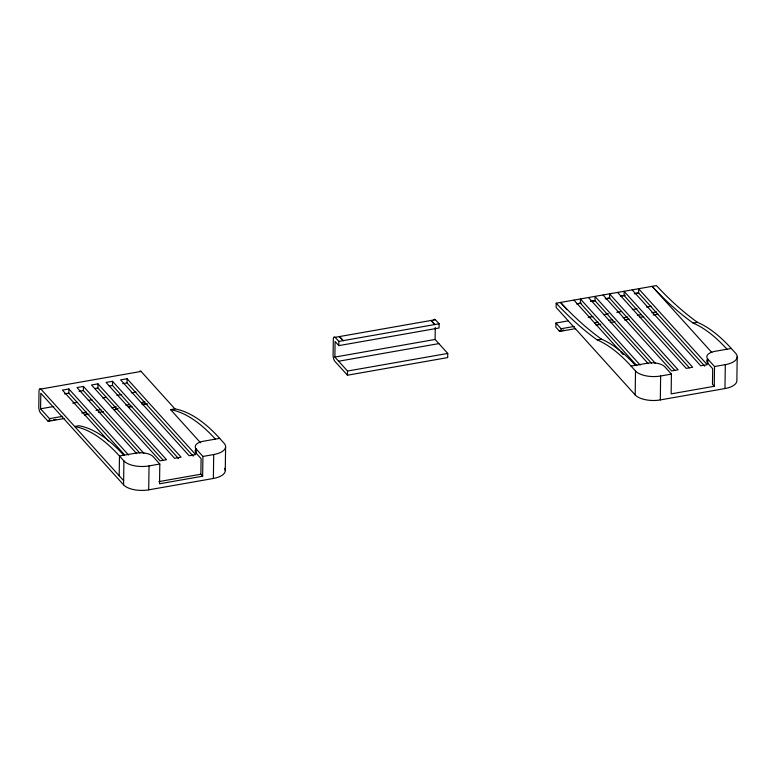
<?xml version="1.0" encoding="UTF-8"?>
<svg xmlns="http://www.w3.org/2000/svg" width="776" height="776" viewBox="0 0 776 776"><rect width="100%" height="100%" fill="white"/><g stroke="black" fill="none" stroke-linecap="round" stroke-linejoin="round"><path stroke-width="1.16" d="M62.604 416.353L49.48 418.652L40.585 408.806L40.798 393.209L123.578 484.835A19.245 8.701 0.8 0 0 148.701 489.84L213.371 478.472A19.245 8.701 0.8 0 0 224.613 468.306M124.47 454.717L68.831 393.131L68.889 388.97L62.419 390.105L108.378 440.981M139.826 453.048L83.381 390.57L83.439 386.419L76.969 387.554L136.644 453.601M163.241 460.313L97.931 388.019L97.989 383.858L91.519 384.993L160.06 460.857L166.53 459.722L97.989 383.858M178.596 458.645L112.481 385.459L112.539 381.297L106.069 382.432L174.61 458.306L181.07 457.161L112.539 381.297M119.184 475.746L119.465 455.987A317.947 109.882 80 0 0 74.68 426.49L78.987 425.723A317.947 109.882 80 0 1 123.772 455.231M123.578 484.835L123.908 460.915L119.465 455.987L135.625 453.155A13.405 6.062 0.8 0 1 153.144 456.637L159.817 464.029L159.536 483.787L202.652 476.202L202.924 456.453L196.25 449.061A13.405 6.062 0.8 0 1 203.525 441.214L219.695 438.372L224.138 443.3A19.245 8.701 0.8 0 1 213.701 454.552L202.924 456.453M193.146 456.084L127.031 382.898L127.089 378.746L120.619 379.881L189.16 455.745L195.62 454.61L127.089 378.746M148.701 489.84L149.041 465.92L159.817 464.029M202.652 476.202L200.868 474.233L201.091 458.635L196.192 453.223L196.25 449.061M213.371 478.472L213.701 454.552M225.263 470.566L225.603 446.646M347.464 375.206L347.522 371.044L334.873 357.076L335.087 341.479L338.821 345.621L439.051 328.005L439.109 323.776L435.375 319.702L335.145 337.327A4.666 1.61 80 0 0 333.311 339.51L333.088 355.107A4.666 1.61 80 0 0 334.815 361.238L347.464 375.206L447.694 357.59L447.752 353.429L435.103 339.461L435.268 327.462M338.821 345.621L338.879 341.392L335.145 337.327M567.867 320.934L555.926 323.039L555.878 327.2L559.244 330.925L564.016 330.091M731.293 348.463L715.123 351.295A13.405 6.062 0.8 0 0 707.848 359.142L714.531 366.534L725.308 364.642A19.245 8.701 0.8 0 0 735.745 353.381L731.293 348.463A317.947 109.882 80 0 0 697.411 322.302A714.017 246.758 80 0 1 656.418 285.587L556.188 303.203L556.14 307.422L635.175 394.916A19.245 8.701 0.8 0 0 660.308 399.921L724.968 388.553A19.245 8.701 0.8 0 0 736.87 380.647L737.2 356.737M636.873 365.69L580.429 303.212L580.487 299.051L640.161 365.098M651.423 363.129L594.979 300.661L595.037 296.5L655.516 363.44M674.848 370.394L609.529 298.1L609.587 293.939L678.127 369.803L671.657 370.938L603.127 295.074M689.389 367.834L624.079 295.54L624.137 291.378L692.677 367.252L686.207 368.387L617.677 292.523M635.175 394.916L635.515 370.996L631.063 366.078A317.947 109.882 80 0 0 597.18 339.917A714.017 246.758 80 0 1 556.188 303.203M704.753 366.175L638.629 292.988L638.687 288.827L707.227 364.691L700.757 365.826L632.227 289.962M660.308 399.921L660.638 376.001L671.415 374.11L671.143 393.868L714.25 386.293L714.531 366.534M714.25 386.293L712.475 384.324L712.688 368.726L707.79 363.304L707.848 359.142M724.968 388.553L725.308 364.642M51.226 420.214L47.646 420.844L40.527 412.958A4.666 1.61 80 0 1 38.8 406.828L39.013 391.23A4.666 1.61 80 0 1 40.856 389.048L141.086 371.432L174.998 408.971M338.879 341.392L439.109 323.776M576.423 303.862L581.195 303.018M590.74 301.34L595.512 300.506M606.25 298.615L609.829 297.984M620.567 296.102L625.34 295.258M634.884 293.58L638.473 292.95M64.515 393.888L68.831 393.131M79.065 391.327L83.381 390.57M94.691 388.582L97.931 388.019M109.241 386.031L112.481 385.459M122.715 383.664L127.031 382.898M577.198 303.785L580.429 303.212M590.672 301.418L594.979 300.661M605.222 298.857L609.529 298.1M620.848 296.112L624.079 295.54M634.322 293.745L638.629 292.988M40.585 408.806L53.709 406.498M72.798 403.142L77.571 402.298M88.309 400.416L91.888 399.785M102.626 397.894L106.205 397.273M116.943 395.382L121.716 394.538M131.26 392.869L136.033 392.025M334.873 357.076L435.103 339.461M338.617 361.228L438.847 343.613M588.15 317.374L592.922 316.53M603.66 314.649L608.433 313.805M616.784 312.34L621.557 311.496M632.294 309.614L637.067 308.77M646.612 307.092L651.384 306.258M81.693 412.997L86.475 412.153M96.02 410.475L100.793 409.641M111.531 407.749L116.303 406.915M125.848 405.237L129.427 404.606M141.358 402.511L144.937 401.881M559.244 330.925A4.666 1.61 80 0 0 561.087 328.743L574.211 326.434M594.494 322.865L598.073 322.234M608.811 320.352L612.39 319.722M623.128 317.83L627.9 316.996M637.445 315.318L641.024 314.687M651.772 312.796L656.544 311.962M53.612 419.797L55.998 419.38M84.632 414.345L87.019 413.928M115.653 408.894L118.039 408.467M128.777 406.585L131.163 406.168M141.911 404.277L144.297 403.86M48.539 421.271L64.049 418.545M84.341 414.985L89.114 414.141M98.659 412.463L103.431 411.629M114.169 409.738L117.748 409.107M128.486 407.225L132.066 406.595M142.803 404.703L147.576 403.869M560.146 331.352L575.656 328.626M595.939 325.066L600.711 324.222M610.256 322.544L615.028 321.71M624.573 320.032L629.346 319.188M640.084 317.306L643.673 316.676M653.217 314.998L657.99 314.154M347.522 371.044L447.752 353.429M200.538 442.766L170.604 409.631L174.91 408.874A317.947 109.882 80 0 1 219.695 438.372M597.18 339.917L601.487 339.16A317.947 109.882 80 0 1 635.369 365.321M711.796 352.469L652.112 286.402A714.017 246.758 80 0 0 693.104 323.058L697.411 322.302M631.063 366.078L647.232 363.236A13.405 6.062 0.8 0 1 664.741 366.718L671.415 374.11M158.925 481.605L200.868 474.233M588.577 297.635L648.241 363.682M574.027 300.196L619.18 350.17M620.79 351.955L623.206 354.632M566.955 309.643L560.505 302.446A714.017 246.758 80 0 0 601.487 339.16M555.926 323.039L561.087 328.743M83.439 386.419L143.909 453.349M68.889 388.97L128.554 455.017M40.856 389.048L123.636 480.674M660.638 376.001A19.245 8.701 0.8 0 1 635.515 370.996M693.104 323.058A317.947 109.882 80 0 1 726.986 349.219M707.79 363.304A13.405 6.062 0.8 0 1 707.237 359.404M433.803 320.081A4.666 1.61 80 0 1 435.375 319.702M49.48 418.652A4.666 1.61 80 0 1 47.646 420.844M149.041 465.92A19.245 8.701 0.8 0 1 123.908 460.915M139.806 371.258A4.666 1.61 80 0 1 141.086 371.432M196.192 453.223A13.405 6.062 0.8 0 1 196.202 448.576M170.604 409.631A317.947 109.882 80 0 1 215.379 439.129M343.186 340.635L339.451 336.561L343.186 340.635M434.803 324.533L431.068 320.469L434.803 324.601"/></g></svg>
